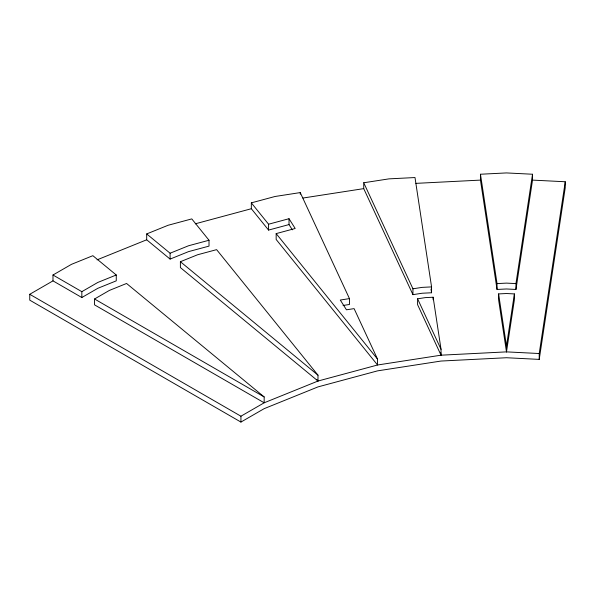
<?xml version="1.0" encoding="UTF-8"?>
<svg xmlns="http://www.w3.org/2000/svg" width="595" height="595" viewBox="0 0 595 595"><rect width="100%" height="100%" fill="white"/><g stroke="black" fill="none" stroke-linecap="round" stroke-linejoin="round"><path stroke-width="0.89" d="M565.25 181.758L565.25 187.618L539.219 359.395L506.486 357.736L441.029 361.046L377.55 370.863L317.99 386.899L264.165 408.661L240.93 422.071L29.75 300.148L29.75 294.287L240.93 416.21L264.165 402.8L317.99 381.038L377.55 365.003L441.029 355.185L506.486 351.876L506.486 346.015L514.385 293.915L506.486 293.521L498.595 293.915L498.595 299.783L506.486 351.876L539.219 353.527L565.25 181.758L532.518 180.107L515.947 289.453L506.486 288.977L497.033 289.453L480.463 180.107L480.463 174.238L506.486 172.929L532.518 174.238L532.518 180.107M515.947 289.453L515.947 283.592L532.518 174.238M506.486 351.876L514.385 299.783L514.385 293.915M52.985 280.87L52.985 275.009L71.46 264.344L92.865 255.686L116.263 274.987L116.263 280.847L97.788 288.322L81.835 297.53L52.985 280.87L29.75 294.287M52.985 275.009L81.835 291.669L97.788 282.454L116.263 274.987M94.531 298.995L109.368 290.427L126.564 283.473L264.165 396.932L264.165 402.8L94.531 304.856L94.531 298.995L264.165 396.932M146.69 233.932L168.095 225.274L191.776 218.9L209.016 240.246L209.016 246.114L188.57 251.618L170.096 259.085L146.69 239.792L146.69 233.932L170.096 253.225L170.096 259.085M97.067 259.851L146.69 239.792M170.096 253.225L188.57 245.75L209.016 240.246M180.389 261.711L197.585 254.764L216.61 249.64L317.99 375.17L317.99 381.038L180.389 267.579L180.389 261.711L317.99 375.17M292.338 229.841L289.021 224.575L268.576 230.079L251.335 208.726L251.335 202.865L275.016 196.491L300.252 192.587L349.458 298.616L349.458 304.476L343.04 305.473M195.279 223.817L251.335 208.726M251.335 202.865L268.576 224.218L289.021 218.707L295.187 228.487L276.162 233.612L276.162 239.473L377.55 365.003L377.55 359.142L354.107 308.627L346.454 309.809L340.288 300.036L349.458 298.616M363.731 182.769L388.966 178.864L414.998 177.548L431.568 286.902L431.568 292.762L422.108 293.238L412.937 294.659L363.731 188.63L363.731 182.769L412.937 288.798L412.937 294.659M302.974 198.031L363.731 188.63M412.937 288.798L422.108 287.378L431.568 286.902M417.586 298.809L425.239 297.626L433.13 297.225L441.029 349.317L441.029 355.185L417.586 304.67L417.586 298.809L441.029 349.317M415.905 183.364L480.463 180.107M480.463 174.238L497.033 283.592L506.486 283.116L515.947 283.592M276.162 233.612L377.55 359.142M316.83 379.595L317.99 381.038M498.595 293.915L506.486 346.015M431.011 289.088L431.568 292.762M440.612 352.441L441.029 355.185M539.219 353.527L539.219 359.395M497.033 283.592L497.033 289.453M433.13 297.225L433.13 299.739M300.252 192.587L300.252 194.26M289.021 218.707L289.021 224.575M268.576 224.218L268.576 230.079M240.93 416.21L240.93 422.071M81.835 291.669L81.835 297.53"/></g></svg>
